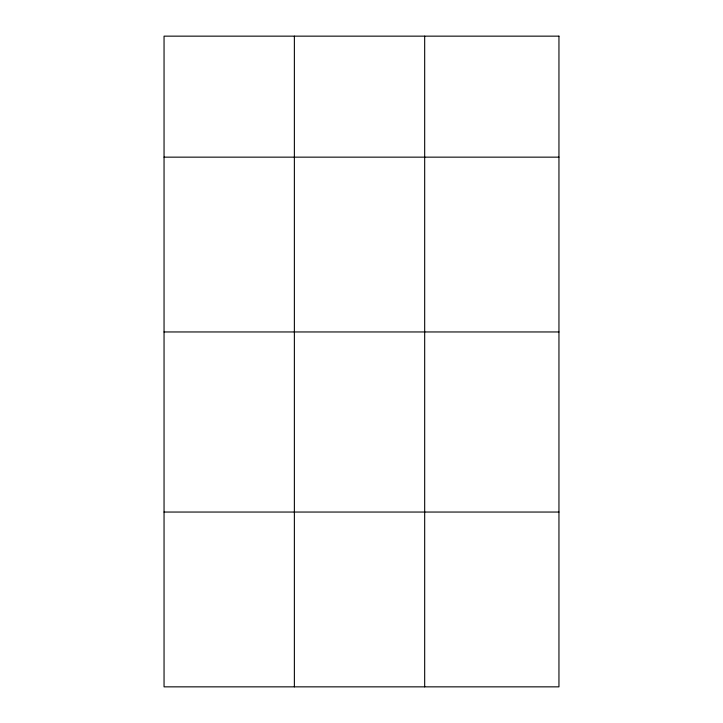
<?xml version="1.0" encoding="UTF-8"?>
<svg xmlns="http://www.w3.org/2000/svg" width="723" height="723" viewBox="0 0 723 723"><rect width="100%" height="100%" fill="white"/><g stroke="black" fill="none" stroke-linecap="round" stroke-linejoin="round"><path stroke-width="1.08" d="M164.049 157.153L558.951 157.153M164.049 331.956L558.951 331.956M164.049 512.047L558.951 512.047M424.681 36.15L424.681 686.85M294.369 36.15L294.369 686.85M558.951 36.15L164.049 36.15L164.049 686.85L558.951 686.85L558.951 36.15"/></g></svg>
